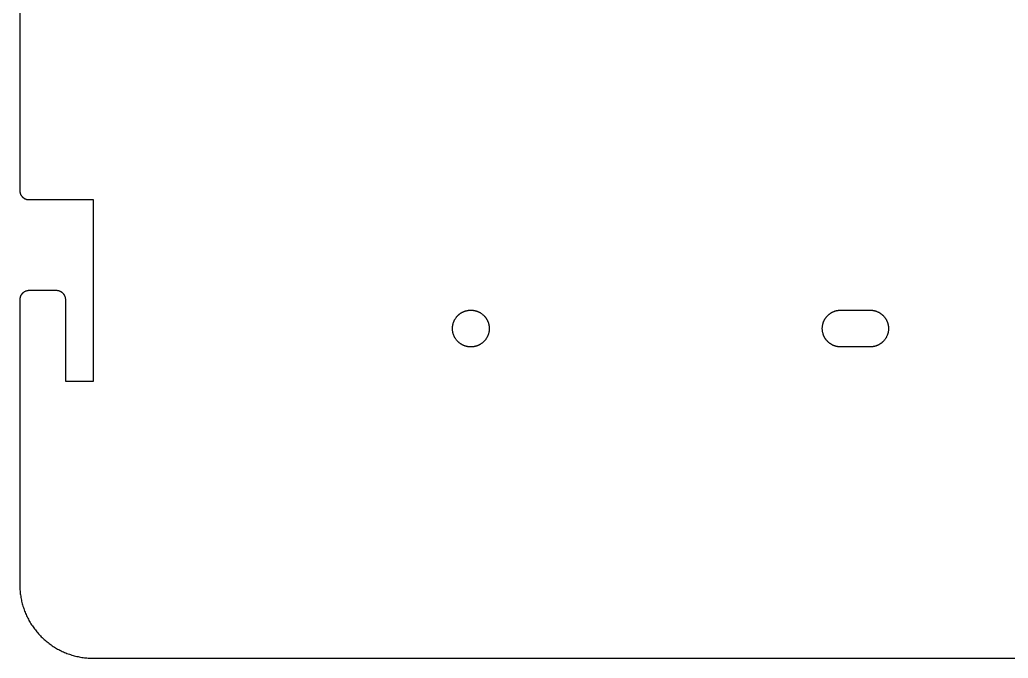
# Model space of a CAD drawing. Header units: metres. Extents: x 0 to 215, y 0 to 140.
# Drawn here: x 0 to 107.5, y 0 to 69.5 of the extents above; entities that cross this region are included whole.
import ezdxf

# ---------------------------------------------------------------- set-up
doc = ezdxf.new("R2010")
doc.units = ezdxf.units.M

msp = doc.modelspace()

# ---------------------------------------------------------------- linework, layer by layer
for p, q in [((0, 106.018), (0, 50.8828)), ((0, 50.8828), (0.000977, 50.8652)), ((0.000977, 50.8652), (0.000977, 50.8477)), ((0.000977, 50.8477), (0.001953, 50.8301)), ((0.001953, 50.8301), (0.003906, 50.8125)), ((0.003906, 50.8125), (0.005859, 50.7959)), ((0.005859, 50.7959), (0.009766, 50.7607)), ((0.009766, 50.7607), (0.012695, 50.7432)), ((0.012695, 50.7432), (0.015625, 50.7266)), ((0.015625, 50.7266), (0.018555, 50.709)), ((0.018555, 50.709), (0.021484, 50.6924)), ((0.021484, 50.6924), (0.025391, 50.6748)), ((0.025391, 50.6748), (0.029297, 50.6582)), ((0.029297, 50.6582), (0.03418, 50.6416)), ((0.03418, 50.6416), (0.039062, 50.624)), ((0.039062, 50.624), (0.048828, 50.5908)), ((0.048828, 50.5908), (0.060547, 50.5576)), ((0.060547, 50.5576), (0.066406, 50.542)), ((0.066406, 50.542), (0.073242, 50.5254)), ((0.073242, 50.5254), (0.079102, 50.5088)), ((0.079102, 50.5088), (0.086914, 50.4932)), ((0.086914, 50.4932), (0.09375, 50.4775)), ((0.09375, 50.4775), (0.125, 50.415)), ((0.125, 50.415), (0.133789, 50.4004)), ((0.133789, 50.4004), (0.142578, 50.3848)), ((0.142578, 50.3848), (0.152344, 50.3701)), ((0.152344, 50.3701), (0.161133, 50.3555)), ((0.161133, 50.3555), (0.180664, 50.3262)), ((0.180664, 50.3262), (0.191406, 50.3125)), ((0.191406, 50.3125), (0.201172, 50.2979)), ((0.201172, 50.2979), (0.222656, 50.2705)), ((0.222656, 50.2705), (0.234375, 50.2568)), ((0.234375, 50.2568), (0.245117, 50.2441)), ((0.245117, 50.2441), (0.256836, 50.2305)), ((0.256836, 50.2305), (0.280273, 50.2051)), ((0.280273, 50.2051), (0.292969, 50.1934)), ((0.292969, 50.1934), (0.305664, 50.1807)), ((0.305664, 50.1807), (0.34375, 50.1455)), ((0.34375, 50.1455), (0.357422, 50.1338)), ((0.357422, 50.1338), (0.412109, 50.0908)), ((0.412109, 50.0908), (0.426758, 50.0811)), ((0.426758, 50.0811), (0.44043, 50.0713)), ((0.44043, 50.0713), (0.469727, 50.0518)), ((0.469727, 50.0518), (0.485352, 50.043)), ((0.485352, 50.043), (0.5, 50.0342)), ((0.5, 50.0342), (0.515625, 50.0254)), ((0.515625, 50.0254), (0.530273, 50.0166)), ((0.530273, 50.0166), (0.561523, 50.001)), ((0.561523, 50.001), (0.577148, 49.9941)), ((0.577148, 49.9941), (0.59375, 49.9863)), ((0.59375, 49.9863), (0.625, 49.9727)), ((0.625, 49.9727), (0.641602, 49.9668)), ((0.641602, 49.9668), (0.658203, 49.96)), ((0.658203, 49.96), (0.674805, 49.9541)), ((0.674805, 49.9541), (0.691406, 49.9492)), ((0.691406, 49.9492), (0.708008, 49.9434)), ((0.708008, 49.9434), (0.741211, 49.9336)), ((0.741211, 49.9336), (0.757812, 49.9297)), ((0.757812, 49.9297), (0.775391, 49.9258)), ((0.775391, 49.9258), (0.791992, 49.9219)), ((0.791992, 49.9219), (0.80957, 49.918)), ((0.80957, 49.918), (0.826172, 49.915)), ((0.826172, 49.915), (0.84375, 49.9121)), ((0.84375, 49.9121), (0.860352, 49.9102)), ((0.860352, 49.9102), (0.87793, 49.9072)), ((0.87793, 49.9072), (0.913086, 49.9033)), ((0.913086, 49.9033), (0.930664, 49.9023)), ((0.930664, 49.9023), (0.947266, 49.9014)), ((0.947266, 49.9014), (0.964844, 49.9004)), ((0.964844, 49.9004), (8, 49.9004)), ((8, 49.9004), (8, 30.0996)), ((0.371094, 39.7773), (0.357422, 39.7656)), ((0.398438, 39.7988), (0.371094, 39.7773)), ((0.412109, 39.8086), (0.398438, 39.7988)), ((0.426758, 39.8193), (0.412109, 39.8086)), ((0.44043, 39.8291), (0.426758, 39.8193)), ((0.455078, 39.8389), (0.44043, 39.8291)), ((0.469727, 39.8477), (0.455078, 39.8389)), ((0.485352, 39.8574), (0.469727, 39.8477)), ((0.5, 39.8662), (0.485352, 39.8574)), ((0.515625, 39.875), (0.5, 39.8662)), ((0.530273, 39.8828), (0.515625, 39.875)), ((0.577148, 39.9062), (0.530273, 39.8828)), ((0.59375, 39.9131), (0.577148, 39.9062)), ((0.609375, 39.9209), (0.59375, 39.9131)), ((0.625, 39.9268), (0.609375, 39.9209)), ((0.641602, 39.9336), (0.625, 39.9268)), ((0.691406, 39.9512), (0.641602, 39.9336)), ((0.757812, 39.9707), (0.691406, 39.9512)), ((0.775391, 39.9746), (0.757812, 39.9707)), ((0.791992, 39.9785), (0.775391, 39.9746)), ((0.80957, 39.9814), (0.791992, 39.9785)), ((0.826172, 39.9844), (0.80957, 39.9814)), ((0.84375, 39.9873), (0.826172, 39.9844)), ((0.860352, 39.9902), (0.84375, 39.9873)), ((0.930664, 39.998), (0.860352, 39.9902)), ((0.947266, 39.999), (0.930664, 39.998)), ((0.964844, 39.999), (0.947266, 39.999)), ((0.982422, 40), (0.964844, 39.999)), ((4.01758, 40), (0.982422, 40)), ((4.03516, 39.999), (4.01758, 40)), ((4.05273, 39.999), (4.03516, 39.999)), ((4.06934, 39.998), (4.05273, 39.999)), ((4.13965, 39.9902), (4.06934, 39.998)), ((4.15625, 39.9873), (4.13965, 39.9902)), ((4.17383, 39.9844), (4.15625, 39.9873)), ((4.19043, 39.9814), (4.17383, 39.9844)), ((4.20801, 39.9785), (4.19043, 39.9814)), ((4.22461, 39.9746), (4.20801, 39.9785)), ((4.24219, 39.9707), (4.22461, 39.9746)), ((4.30859, 39.9512), (4.24219, 39.9707)), ((4.3584, 39.9336), (4.30859, 39.9512)), ((4.375, 39.9268), (4.3584, 39.9336)), ((4.39062, 39.9209), (4.375, 39.9268)), ((4.40625, 39.9131), (4.39062, 39.9209)), ((4.42285, 39.9062), (4.40625, 39.9131)), ((4.46973, 39.8828), (4.42285, 39.9062)), ((4.48438, 39.875), (4.46973, 39.8828)), ((4.5, 39.8662), (4.48438, 39.875)), ((4.51465, 39.8574), (4.5, 39.8662)), ((4.53027, 39.8477), (4.51465, 39.8574)), ((4.54492, 39.8389), (4.53027, 39.8477)), ((4.55957, 39.8291), (4.54492, 39.8389)), ((4.57324, 39.8193), (4.55957, 39.8291)), ((4.58789, 39.8086), (4.57324, 39.8193)), ((4.60156, 39.7988), (4.58789, 39.8086)), ((4.62891, 39.7773), (4.60156, 39.7988)), ((4.64258, 39.7656), (4.62891, 39.7773)), ((0.000977, 39.0352), (0, 39.0176)), ((0, 39.0176), (0, 8)), ((0.001953, 39.0693), (0.000977, 39.0527)), ((0.000977, 39.0527), (0.000977, 39.0352)), ((0.009766, 39.1396), (0.001953, 39.0693)), ((0.012695, 39.1562), (0.009766, 39.1396)), ((0.015625, 39.1738), (0.012695, 39.1562)), ((0.018555, 39.1904), (0.015625, 39.1738)), ((0.021484, 39.208), (0.018555, 39.1904)), ((0.025391, 39.2246), (0.021484, 39.208)), ((0.029297, 39.2422), (0.025391, 39.2246)), ((0.048828, 39.3086), (0.029297, 39.2422)), ((0.066406, 39.3584), (0.048828, 39.3086)), ((0.073242, 39.375), (0.066406, 39.3584)), ((0.079102, 39.3906), (0.073242, 39.375)), ((0.086914, 39.4062), (0.079102, 39.3906)), ((0.09375, 39.4229), (0.086914, 39.4062)), ((0.117188, 39.4697), (0.09375, 39.4229)), ((0.125, 39.4844), (0.117188, 39.4697)), ((0.133789, 39.5), (0.125, 39.4844)), ((0.142578, 39.5146), (0.133789, 39.5)), ((0.152344, 39.5303), (0.142578, 39.5146)), ((0.161133, 39.5449), (0.152344, 39.5303)), ((0.170898, 39.5596), (0.161133, 39.5449)), ((0.180664, 39.5732), (0.170898, 39.5596)), ((0.191406, 39.5879), (0.180664, 39.5732)), ((0.201172, 39.6016), (0.191406, 39.5879)), ((0.222656, 39.6289), (0.201172, 39.6016)), ((0.234375, 39.6426), (0.222656, 39.6289)), ((0.245117, 39.6562), (0.234375, 39.6426)), ((0.280273, 39.6943), (0.245117, 39.6562)), ((0.305664, 39.7197), (0.280273, 39.6943)), ((0.34375, 39.7549), (0.305664, 39.7197)), ((0.357422, 39.7656), (0.34375, 39.7549)), ((4.65625, 39.7549), (4.64258, 39.7656)), ((4.69434, 39.7197), (4.65625, 39.7549)), ((4.71973, 39.6943), (4.69434, 39.7197)), ((4.75488, 39.6562), (4.71973, 39.6943)), ((4.76562, 39.6426), (4.75488, 39.6562)), ((4.77734, 39.6289), (4.76562, 39.6426)), ((4.79883, 39.6016), (4.77734, 39.6289)), ((4.80859, 39.5879), (4.79883, 39.6016)), ((4.81934, 39.5732), (4.80859, 39.5879)), ((4.8291, 39.5596), (4.81934, 39.5732)), ((4.83887, 39.5449), (4.8291, 39.5596)), ((4.84766, 39.5303), (4.83887, 39.5449)), ((4.85742, 39.5146), (4.84766, 39.5303)), ((4.86621, 39.5), (4.85742, 39.5146)), ((4.875, 39.4844), (4.86621, 39.5)), ((4.88281, 39.4697), (4.875, 39.4844)), ((4.90625, 39.4229), (4.88281, 39.4697)), ((4.91309, 39.4062), (4.90625, 39.4229)), ((4.9209, 39.3906), (4.91309, 39.4062)), ((4.92676, 39.375), (4.9209, 39.3906)), ((4.93359, 39.3584), (4.92676, 39.375)), ((4.95117, 39.3086), (4.93359, 39.3584)), ((4.9707, 39.2422), (4.95117, 39.3086)), ((4.97461, 39.2246), (4.9707, 39.2422)), ((4.97852, 39.208), (4.97461, 39.2246)), ((4.98145, 39.1904), (4.97852, 39.208)), ((4.98438, 39.1738), (4.98145, 39.1904)), ((4.9873, 39.1562), (4.98438, 39.1738)), ((4.99023, 39.1396), (4.9873, 39.1562)), ((4.99805, 39.0693), (4.99023, 39.1396)), ((4.99902, 39.0527), (4.99805, 39.0693)), ((4.99902, 39.0352), (4.99902, 39.0527)), ((5, 39.0176), (4.99902, 39.0352)), ((5, 30.0996), (5, 39.0176)), ((48.0586, 37.6074), (48.1191, 37.6406)), ((48.1191, 37.6406), (48.1504, 37.6572)), ((48.1504, 37.6572), (48.1816, 37.6729)), ((48.1816, 37.6729), (48.2129, 37.6875)), ((48.2129, 37.6875), (48.2451, 37.7021)), ((48.2451, 37.7021), (48.3096, 37.7295)), ((48.3096, 37.7295), (48.3418, 37.7422)), ((48.3418, 37.7422), (48.374, 37.7539)), ((48.374, 37.7539), (48.4404, 37.7773)), ((48.4404, 37.7773), (48.4736, 37.7871)), ((48.4736, 37.7871), (48.5068, 37.7979)), ((48.5068, 37.7979), (48.541, 37.8066)), ((48.541, 37.8066), (48.5742, 37.8154)), ((48.5742, 37.8154), (48.6426, 37.8311)), ((48.6426, 37.8311), (48.7109, 37.8447)), ((48.7109, 37.8447), (48.7451, 37.8506)), ((48.7451, 37.8506), (48.7803, 37.8555)), ((48.7803, 37.8555), (48.8145, 37.8604)), ((48.8145, 37.8604), (48.8496, 37.8643)), ((48.8496, 37.8643), (48.8838, 37.8672)), ((48.8838, 37.8672), (48.9189, 37.8701)), ((48.9189, 37.8701), (48.9541, 37.8721)), ((48.9541, 37.8721), (48.9883, 37.874)), ((48.9883, 37.874), (49.0234, 37.875)), ((49.0234, 37.875), (49.0938, 37.875)), ((49.0938, 37.875), (49.1279, 37.874)), ((49.1279, 37.874), (49.1982, 37.8701)), ((49.1982, 37.8701), (49.2324, 37.8672)), ((49.2324, 37.8672), (49.2676, 37.8643)), ((49.2676, 37.8643), (49.3018, 37.8604)), ((49.3018, 37.8604), (49.3369, 37.8555)), ((49.3369, 37.8555), (49.3711, 37.8506)), ((49.3711, 37.8506), (49.4053, 37.8447)), ((49.4053, 37.8447), (49.4404, 37.8379)), ((49.4404, 37.8379), (49.4746, 37.8311)), ((49.4746, 37.8311), (49.5088, 37.8232)), ((49.5088, 37.8232), (49.542, 37.8154)), ((49.542, 37.8154), (49.5762, 37.8066)), ((49.5762, 37.8066), (49.6094, 37.7979)), ((49.6094, 37.7979), (49.6436, 37.7871)), ((49.6436, 37.7871), (49.6768, 37.7773)), ((49.6768, 37.7773), (49.71, 37.7656)), ((49.71, 37.7656), (49.7422, 37.7539)), ((49.7422, 37.7539), (49.7754, 37.7422)), ((49.7754, 37.7422), (49.8076, 37.7295)), ((49.8076, 37.7295), (49.8721, 37.7021)), ((49.8721, 37.7021), (49.9033, 37.6875)), ((49.9033, 37.6875), (49.9355, 37.6729)), ((49.9355, 37.6729), (49.9668, 37.6572)), ((49.9668, 37.6572), (49.9971, 37.6406)), ((49.9971, 37.6406), (50.0283, 37.624)), ((88.3086, 37.624), (88.3398, 37.6406)), ((88.3398, 37.6406), (88.3701, 37.6572)), ((88.3701, 37.6572), (88.4014, 37.6729)), ((88.4014, 37.6729), (88.4336, 37.6875)), ((88.4336, 37.6875), (88.4648, 37.7021)), ((88.4648, 37.7021), (88.5293, 37.7295)), ((88.5293, 37.7295), (88.5615, 37.7422)), ((88.5615, 37.7422), (88.5947, 37.7539)), ((88.5947, 37.7539), (88.627, 37.7656)), ((88.627, 37.7656), (88.6602, 37.7773)), ((88.6602, 37.7773), (88.6934, 37.7871)), ((88.6934, 37.7871), (88.7275, 37.7979)), ((88.7275, 37.7979), (88.7607, 37.8066)), ((88.7607, 37.8066), (88.7949, 37.8154)), ((88.7949, 37.8154), (88.8281, 37.8232)), ((88.8281, 37.8232), (88.8623, 37.8311)), ((88.8623, 37.8311), (88.9307, 37.8447)), ((88.9307, 37.8447), (88.9658, 37.8506)), ((88.9658, 37.8506), (89, 37.8555)), ((89, 37.8555), (89.0352, 37.8604)), ((89.0352, 37.8604), (89.0693, 37.8643)), ((89.0693, 37.8643), (89.1045, 37.8672)), ((89.1045, 37.8672), (89.1387, 37.8701)), ((89.1387, 37.8701), (89.209, 37.874)), ((89.209, 37.874), (89.2432, 37.875)), ((89.2432, 37.875), (92.5137, 37.875)), ((92.5137, 37.875), (92.5479, 37.874)), ((92.5479, 37.874), (92.6182, 37.8701)), ((92.6182, 37.8701), (92.6523, 37.8672)), ((92.6523, 37.8672), (92.6875, 37.8643)), ((92.6875, 37.8643), (92.7227, 37.8604)), ((92.7227, 37.8604), (92.791, 37.8506)), ((92.791, 37.8506), (92.8262, 37.8447)), ((92.8262, 37.8447), (92.8945, 37.8311)), ((92.8945, 37.8311), (92.9287, 37.8232)), ((92.9287, 37.8232), (92.9619, 37.8154)), ((92.9619, 37.8154), (92.9961, 37.8066)), ((92.9961, 37.8066), (93.0293, 37.7979)), ((93.0293, 37.7979), (93.0635, 37.7871)), ((93.0635, 37.7871), (93.0967, 37.7773)), ((93.0967, 37.7773), (93.1299, 37.7656)), ((93.1299, 37.7656), (93.1621, 37.7539)), ((93.1621, 37.7539), (93.1953, 37.7422)), ((93.1953, 37.7422), (93.2275, 37.7295)), ((93.2275, 37.7295), (93.292, 37.7021)), ((93.292, 37.7021), (93.3232, 37.6875)), ((93.3232, 37.6875), (93.3555, 37.6729)), ((93.3555, 37.6729), (93.3867, 37.6572)), ((93.3867, 37.6572), (93.417, 37.6406)), ((93.417, 37.6406), (93.4482, 37.624)), ((47.167, 36.5264), (47.1787, 36.5586)), ((47.1787, 36.5586), (47.1914, 36.5918)), ((47.1914, 36.5918), (47.2041, 36.624)), ((47.2041, 36.624), (47.2314, 36.6885)), ((47.2314, 36.6885), (47.2461, 36.7207)), ((47.2461, 36.7207), (47.2607, 36.752)), ((47.2607, 36.752), (47.2764, 36.7832)), ((47.2764, 36.7832), (47.293, 36.8135)), ((47.293, 36.8135), (47.3096, 36.8447)), ((47.3096, 36.8447), (47.3262, 36.875)), ((47.3262, 36.875), (47.3438, 36.9053)), ((47.3438, 36.9053), (47.3809, 36.9639)), ((47.3809, 36.9639), (47.4199, 37.0225)), ((47.4199, 37.0225), (47.4609, 37.0791)), ((47.4609, 37.0791), (47.5039, 37.1338)), ((47.5039, 37.1338), (47.5264, 37.1602)), ((47.5264, 37.1602), (47.5488, 37.1875)), ((47.5488, 37.1875), (47.5723, 37.2129)), ((47.5723, 37.2129), (47.5957, 37.2393)), ((47.5957, 37.2393), (47.6201, 37.2646)), ((47.6201, 37.2646), (47.6689, 37.3135)), ((47.6689, 37.3135), (47.6943, 37.3379)), ((47.6943, 37.3379), (47.7197, 37.3613)), ((47.7197, 37.3613), (47.7461, 37.3848)), ((47.7461, 37.3848), (47.7725, 37.4072)), ((47.7725, 37.4072), (47.7998, 37.4297)), ((47.7998, 37.4297), (47.8545, 37.4727)), ((47.8545, 37.4727), (47.9111, 37.5137)), ((47.9111, 37.5137), (47.9404, 37.5332)), ((47.9404, 37.5332), (47.9688, 37.5527)), ((47.9688, 37.5527), (47.999, 37.5713)), ((47.999, 37.5713), (48.0283, 37.5889)), ((48.0283, 37.5889), (48.0586, 37.6074)), ((50.0283, 37.624), (50.0586, 37.6074)), ((50.0586, 37.6074), (50.0889, 37.5889)), ((50.0889, 37.5889), (50.1182, 37.5713)), ((50.1182, 37.5713), (50.1475, 37.5527)), ((50.1475, 37.5527), (50.2061, 37.5137)), ((50.2061, 37.5137), (50.2344, 37.4932)), ((50.2344, 37.4932), (50.2617, 37.4727)), ((50.2617, 37.4727), (50.29, 37.4512)), ((50.29, 37.4512), (50.3174, 37.4297)), ((50.3174, 37.4297), (50.3701, 37.3848)), ((50.3701, 37.3848), (50.4229, 37.3379)), ((50.4229, 37.3379), (50.4482, 37.3135)), ((50.4482, 37.3135), (50.4971, 37.2646)), ((50.4971, 37.2646), (50.5215, 37.2393)), ((50.5215, 37.2393), (50.5449, 37.2129)), ((50.5449, 37.2129), (50.5674, 37.1875)), ((50.5674, 37.1875), (50.5908, 37.1602)), ((50.5908, 37.1602), (50.6123, 37.1338)), ((50.6123, 37.1338), (50.6348, 37.1064)), ((50.6348, 37.1064), (50.6553, 37.0791)), ((50.6553, 37.0791), (50.6768, 37.0508)), ((50.6768, 37.0508), (50.6963, 37.0225)), ((50.6963, 37.0225), (50.7168, 36.9932)), ((50.7168, 36.9932), (50.7354, 36.9639)), ((50.7354, 36.9639), (50.7549, 36.9346)), ((50.7549, 36.9346), (50.7725, 36.9053)), ((50.7725, 36.9053), (50.8076, 36.8447)), ((50.8076, 36.8447), (50.8242, 36.8135)), ((50.8242, 36.8135), (50.8408, 36.7832)), ((50.8408, 36.7832), (50.8564, 36.752)), ((50.8564, 36.752), (50.8711, 36.7207)), ((50.8711, 36.7207), (50.8857, 36.6885)), ((50.8857, 36.6885), (50.9131, 36.624)), ((50.9131, 36.624), (50.9258, 36.5918)), ((50.9258, 36.5918), (50.9375, 36.5586)), ((50.9375, 36.5586), (50.9492, 36.5264)), ((87.3877, 36.5264), (87.3994, 36.5586)), ((87.3994, 36.5586), (87.4111, 36.5918)), ((87.4111, 36.5918), (87.4238, 36.624)), ((87.4238, 36.624), (87.4512, 36.6885)), ((87.4512, 36.6885), (87.4658, 36.7207)), ((87.4658, 36.7207), (87.4805, 36.752)), ((87.4805, 36.752), (87.4961, 36.7832)), ((87.4961, 36.7832), (87.5127, 36.8135)), ((87.5127, 36.8135), (87.5293, 36.8447)), ((87.5293, 36.8447), (87.5645, 36.9053)), ((87.5645, 36.9053), (87.582, 36.9346)), ((87.582, 36.9346), (87.6016, 36.9639)), ((87.6016, 36.9639), (87.6201, 36.9932)), ((87.6201, 36.9932), (87.6396, 37.0225)), ((87.6396, 37.0225), (87.6602, 37.0508)), ((87.6602, 37.0508), (87.6816, 37.0791)), ((87.6816, 37.0791), (87.7021, 37.1064)), ((87.7021, 37.1064), (87.7246, 37.1338)), ((87.7246, 37.1338), (87.7461, 37.1602)), ((87.7461, 37.1602), (87.7686, 37.1875)), ((87.7686, 37.1875), (87.792, 37.2129)), ((87.792, 37.2129), (87.8154, 37.2393)), ((87.8154, 37.2393), (87.8398, 37.2646)), ((87.8398, 37.2646), (87.8887, 37.3135)), ((87.8887, 37.3135), (87.9141, 37.3379)), ((87.9141, 37.3379), (87.9668, 37.3848)), ((87.9668, 37.3848), (88.0195, 37.4297)), ((88.0195, 37.4297), (88.0469, 37.4512)), ((88.0469, 37.4512), (88.0752, 37.4727)), ((88.0752, 37.4727), (88.1025, 37.4932)), ((88.1025, 37.4932), (88.1309, 37.5137)), ((88.1309, 37.5137), (88.1895, 37.5527)), ((88.1895, 37.5527), (88.2188, 37.5713)), ((88.2188, 37.5713), (88.248, 37.5889)), ((88.248, 37.5889), (88.2783, 37.6074)), ((88.2783, 37.6074), (88.3086, 37.624)), ((93.4482, 37.624), (93.4785, 37.6074)), ((93.4785, 37.6074), (93.5088, 37.5889)), ((93.5088, 37.5889), (93.5381, 37.5713)), ((93.5381, 37.5713), (93.5674, 37.5527)), ((93.5674, 37.5527), (93.626, 37.5137)), ((93.626, 37.5137), (93.6543, 37.4932)), ((93.6543, 37.4932), (93.6816, 37.4727)), ((93.6816, 37.4727), (93.71, 37.4512)), ((93.71, 37.4512), (93.7373, 37.4297)), ((93.7373, 37.4297), (93.7637, 37.4072)), ((93.7637, 37.4072), (93.791, 37.3848)), ((93.791, 37.3848), (93.8164, 37.3613)), ((93.8164, 37.3613), (93.8428, 37.3379)), ((93.8428, 37.3379), (93.8682, 37.3135)), ((93.8682, 37.3135), (93.917, 37.2646)), ((93.917, 37.2646), (93.9414, 37.2393)), ((93.9414, 37.2393), (93.9648, 37.2129)), ((93.9648, 37.2129), (93.9883, 37.1875)), ((93.9883, 37.1875), (94.0107, 37.1602)), ((94.0107, 37.1602), (94.0332, 37.1338)), ((94.0332, 37.1338), (94.0762, 37.0791)), ((94.0762, 37.0791), (94.1172, 37.0225)), ((94.1172, 37.0225), (94.1562, 36.9639)), ((94.1562, 36.9639), (94.1748, 36.9346)), ((94.1748, 36.9346), (94.1924, 36.9053)), ((94.1924, 36.9053), (94.2109, 36.875)), ((94.2109, 36.875), (94.2275, 36.8447)), ((94.2275, 36.8447), (94.2441, 36.8135)), ((94.2441, 36.8135), (94.2607, 36.7832)), ((94.2607, 36.7832), (94.2764, 36.752)), ((94.2764, 36.752), (94.291, 36.7207)), ((94.291, 36.7207), (94.3057, 36.6885)), ((94.3057, 36.6885), (94.333, 36.624)), ((94.333, 36.624), (94.3457, 36.5918)), ((94.3457, 36.5918), (94.3574, 36.5586)), ((94.3574, 36.5586), (94.3691, 36.5264)), ((47.0586, 35.9102), (47.0596, 35.9443)), ((47.0586, 35.8398), (47.0586, 35.9102)), ((47.0596, 35.8057), (47.0586, 35.8398)), ((47.0596, 35.9443), (47.0635, 36.0146)), ((47.0635, 35.7354), (47.0596, 35.8057)), ((47.0635, 36.0146), (47.0664, 36.0488)), ((47.0664, 35.7002), (47.0635, 35.7354)), ((47.0664, 36.0488), (47.0693, 36.084)), ((47.0693, 35.666), (47.0664, 35.7002)), ((47.0693, 36.084), (47.0732, 36.1191)), ((47.0732, 35.6309), (47.0693, 35.666)), ((47.0732, 36.1191), (47.083, 36.1875)), ((47.083, 35.5625), (47.0732, 35.6309)), ((47.083, 36.1875), (47.0889, 36.2227)), ((47.0889, 35.5273), (47.083, 35.5625)), ((47.0889, 36.2227), (47.0947, 36.2568)), ((47.0947, 35.4932), (47.0889, 35.5273)), ((47.0947, 36.2568), (47.1025, 36.291)), ((47.1025, 35.459), (47.0947, 35.4932)), ((47.1025, 36.291), (47.1094, 36.3252)), ((47.1094, 36.3252), (47.1182, 36.3584)), ((47.1182, 36.3584), (47.127, 36.3926)), ((47.127, 36.3926), (47.1357, 36.4258)), ((47.1357, 36.4258), (47.1455, 36.46)), ((47.1455, 36.46), (47.167, 36.5264)), ((50.9492, 36.5264), (50.9609, 36.4932)), ((50.9609, 36.4932), (50.9707, 36.46)), ((50.9707, 36.46), (50.9814, 36.4258)), ((50.9814, 36.4258), (50.9902, 36.3926)), ((50.9902, 36.3926), (50.999, 36.3584)), ((50.999, 36.3584), (51.0068, 36.3252)), ((51.0068, 36.3252), (51.0146, 36.291)), ((51.0146, 36.291), (51.0283, 36.2227)), ((51.0283, 35.5273), (51.0146, 35.459)), ((51.0283, 36.2227), (51.0342, 36.1875)), ((51.0342, 35.5625), (51.0283, 35.5273)), ((51.0342, 36.1875), (51.0439, 36.1191)), ((51.0439, 35.6309), (51.0342, 35.5625)), ((51.0439, 36.1191), (51.0479, 36.084)), ((51.0479, 35.666), (51.0439, 35.6309)), ((51.0479, 36.084), (51.0508, 36.0488)), ((51.0508, 35.7002), (51.0479, 35.666)), ((51.0508, 36.0488), (51.0537, 36.0146)), ((51.0537, 35.7354), (51.0508, 35.7002)), ((51.0537, 36.0146), (51.0576, 35.9443)), ((51.0576, 35.8057), (51.0537, 35.7354)), ((51.0576, 35.9443), (51.0586, 35.9102)), ((51.0586, 35.8398), (51.0576, 35.8057)), ((51.0586, 35.9102), (51.0586, 35.8398)), ((87.2783, 35.9102), (87.2793, 35.9443)), ((87.2783, 35.8398), (87.2783, 35.9102)), ((87.2793, 35.8057), (87.2783, 35.8398)), ((87.2793, 35.9443), (87.2832, 36.0146)), ((87.2832, 35.7354), (87.2793, 35.8057)), ((87.2832, 36.0146), (87.2861, 36.0488)), ((87.2861, 35.7002), (87.2832, 35.7354)), ((87.2861, 36.0488), (87.2891, 36.084)), ((87.2891, 35.666), (87.2861, 35.7002)), ((87.2891, 36.084), (87.293, 36.1191)), ((87.293, 35.6309), (87.2891, 35.666)), ((87.293, 36.1191), (87.3027, 36.1875)), ((87.3027, 35.5625), (87.293, 35.6309)), ((87.3027, 36.1875), (87.3086, 36.2227)), ((87.3086, 35.5273), (87.3027, 35.5625)), ((87.3086, 36.2227), (87.3223, 36.291)), ((87.3223, 35.459), (87.3086, 35.5273)), ((87.3223, 36.291), (87.3301, 36.3252)), ((87.3301, 36.3252), (87.3379, 36.3584)), ((87.3379, 36.3584), (87.3467, 36.3926)), ((87.3467, 36.3926), (87.3555, 36.4258)), ((87.3555, 36.4258), (87.3662, 36.46)), ((87.3662, 36.46), (87.376, 36.4932)), ((87.376, 36.4932), (87.3877, 36.5264)), ((94.3691, 36.5264), (94.3809, 36.4932)), ((94.3809, 36.4932), (94.3906, 36.46)), ((94.3906, 36.46), (94.4014, 36.4258)), ((94.4014, 36.4258), (94.4102, 36.3926)), ((94.4102, 36.3926), (94.4189, 36.3584)), ((94.4189, 36.3584), (94.4268, 36.3252)), ((94.4268, 36.3252), (94.4346, 36.291)), ((94.4346, 36.291), (94.4482, 36.2227)), ((94.4482, 35.5273), (94.4346, 35.459)), ((94.4482, 36.2227), (94.4541, 36.1875)), ((94.4541, 35.5625), (94.4482, 35.5273)), ((94.4541, 36.1875), (94.4639, 36.1191)), ((94.4639, 35.6309), (94.4541, 35.5625)), ((94.4639, 36.1191), (94.4678, 36.084)), ((94.4678, 35.666), (94.4639, 35.6309)), ((94.4678, 36.084), (94.4707, 36.0488)), ((94.4707, 35.7002), (94.4678, 35.666)), ((94.4707, 36.0488), (94.4736, 36.0146)), ((94.4736, 35.7354), (94.4707, 35.7002)), ((94.4736, 36.0146), (94.4775, 35.9443)), ((94.4775, 35.8057), (94.4736, 35.7354)), ((94.4775, 35.9443), (94.4785, 35.9102)), ((94.4785, 35.8398), (94.4775, 35.8057)), ((94.4785, 35.9102), (94.4785, 35.8398)), ((47.1094, 35.4248), (47.1025, 35.459)), ((47.1182, 35.3916), (47.1094, 35.4248)), ((47.1357, 35.3232), (47.1182, 35.3916)), ((47.1455, 35.29), (47.1357, 35.3232)), ((47.167, 35.2236), (47.1455, 35.29)), ((47.1787, 35.1914), (47.167, 35.2236)), ((47.1914, 35.1582), (47.1787, 35.1914)), ((47.2041, 35.126), (47.1914, 35.1582)), ((47.2314, 35.0615), (47.2041, 35.126)), ((47.2461, 35.0293), (47.2314, 35.0615)), ((47.2607, 34.998), (47.2461, 35.0293)), ((47.2764, 34.9668), (47.2607, 34.998)), ((47.293, 34.9365), (47.2764, 34.9668)), ((47.3096, 34.9053), (47.293, 34.9365)), ((47.3262, 34.875), (47.3096, 34.9053)), ((47.3438, 34.8447), (47.3262, 34.875)), ((47.3809, 34.7861), (47.3438, 34.8447)), ((47.4199, 34.7275), (47.3809, 34.7861)), ((47.4609, 34.6709), (47.4199, 34.7275)), ((47.5039, 34.6162), (47.4609, 34.6709)), ((47.5264, 34.5898), (47.5039, 34.6162)), ((47.5488, 34.5625), (47.5264, 34.5898)), ((47.5723, 34.5371), (47.5488, 34.5625)), ((47.5957, 34.5107), (47.5723, 34.5371)), ((47.6201, 34.4854), (47.5957, 34.5107)), ((47.6689, 34.4365), (47.6201, 34.4854)), ((47.6943, 34.4121), (47.6689, 34.4365)), ((47.7197, 34.3887), (47.6943, 34.4121)), ((50.4229, 34.4121), (50.3701, 34.3652)), ((50.4482, 34.4365), (50.4229, 34.4121)), ((50.4971, 34.4854), (50.4482, 34.4365)), ((50.5215, 34.5107), (50.4971, 34.4854)), ((50.5449, 34.5371), (50.5215, 34.5107)), ((50.5674, 34.5625), (50.5449, 34.5371)), ((50.5908, 34.5898), (50.5674, 34.5625)), ((50.6123, 34.6162), (50.5908, 34.5898)), ((50.6348, 34.6436), (50.6123, 34.6162)), ((50.6553, 34.6709), (50.6348, 34.6436)), ((50.6768, 34.6992), (50.6553, 34.6709)), ((50.6963, 34.7275), (50.6768, 34.6992)), ((50.7168, 34.7568), (50.6963, 34.7275)), ((50.7354, 34.7861), (50.7168, 34.7568)), ((50.7549, 34.8154), (50.7354, 34.7861)), ((50.7725, 34.8447), (50.7549, 34.8154)), ((50.8076, 34.9053), (50.7725, 34.8447)), ((50.8242, 34.9365), (50.8076, 34.9053)), ((50.8408, 34.9668), (50.8242, 34.9365)), ((50.8564, 34.998), (50.8408, 34.9668)), ((50.8711, 35.0293), (50.8564, 34.998)), ((50.8857, 35.0615), (50.8711, 35.0293)), ((50.9131, 35.126), (50.8857, 35.0615)), ((50.9258, 35.1582), (50.9131, 35.126)), ((50.9375, 35.1914), (50.9258, 35.1582)), ((50.9492, 35.2236), (50.9375, 35.1914)), ((50.9609, 35.2568), (50.9492, 35.2236)), ((50.9707, 35.29), (50.9609, 35.2568)), ((50.9814, 35.3232), (50.9707, 35.29)), ((50.999, 35.3916), (50.9814, 35.3232)), ((51.0068, 35.4248), (50.999, 35.3916)), ((51.0146, 35.459), (51.0068, 35.4248)), ((87.3301, 35.4248), (87.3223, 35.459)), ((87.3379, 35.3916), (87.3301, 35.4248)), ((87.3555, 35.3232), (87.3379, 35.3916)), ((87.3662, 35.29), (87.3555, 35.3232)), ((87.376, 35.2568), (87.3662, 35.29)), ((87.3877, 35.2236), (87.376, 35.2568)), ((87.3994, 35.1914), (87.3877, 35.2236)), ((87.4111, 35.1582), (87.3994, 35.1914)), ((87.4238, 35.126), (87.4111, 35.1582)), ((87.4512, 35.0615), (87.4238, 35.126)), ((87.4658, 35.0293), (87.4512, 35.0615)), ((87.4805, 34.998), (87.4658, 35.0293)), ((87.4961, 34.9668), (87.4805, 34.998)), ((87.5127, 34.9365), (87.4961, 34.9668)), ((87.5293, 34.9053), (87.5127, 34.9365)), ((87.5645, 34.8447), (87.5293, 34.9053)), ((87.582, 34.8154), (87.5645, 34.8447)), ((87.6016, 34.7861), (87.582, 34.8154)), ((87.6201, 34.7568), (87.6016, 34.7861)), ((87.6396, 34.7275), (87.6201, 34.7568)), ((87.6602, 34.6992), (87.6396, 34.7275)), ((87.6816, 34.6709), (87.6602, 34.6992)), ((87.7021, 34.6436), (87.6816, 34.6709)), ((87.7246, 34.6162), (87.7021, 34.6436)), ((87.7461, 34.5898), (87.7246, 34.6162)), ((87.7686, 34.5625), (87.7461, 34.5898)), ((87.792, 34.5371), (87.7686, 34.5625)), ((87.8154, 34.5107), (87.792, 34.5371)), ((87.8398, 34.4854), (87.8154, 34.5107)), ((87.8887, 34.4365), (87.8398, 34.4854)), ((87.9141, 34.4121), (87.8887, 34.4365)), ((87.9668, 34.3652), (87.9141, 34.4121)), ((93.8428, 34.4121), (93.8164, 34.3887)), ((93.8682, 34.4365), (93.8428, 34.4121)), ((93.917, 34.4854), (93.8682, 34.4365)), ((93.9414, 34.5107), (93.917, 34.4854)), ((93.9648, 34.5371), (93.9414, 34.5107)), ((93.9883, 34.5625), (93.9648, 34.5371)), ((94.0107, 34.5898), (93.9883, 34.5625)), ((94.0332, 34.6162), (94.0107, 34.5898)), ((94.0762, 34.6709), (94.0332, 34.6162)), ((94.1172, 34.7275), (94.0762, 34.6709)), ((94.1562, 34.7861), (94.1172, 34.7275)), ((94.1748, 34.8154), (94.1562, 34.7861)), ((94.1924, 34.8447), (94.1748, 34.8154)), ((94.2109, 34.875), (94.1924, 34.8447)), ((94.2275, 34.9053), (94.2109, 34.875)), ((94.2441, 34.9365), (94.2275, 34.9053)), ((94.2607, 34.9668), (94.2441, 34.9365)), ((94.2764, 34.998), (94.2607, 34.9668)), ((94.291, 35.0293), (94.2764, 34.998)), ((94.3057, 35.0615), (94.291, 35.0293)), ((94.333, 35.126), (94.3057, 35.0615)), ((94.3457, 35.1582), (94.333, 35.126)), ((94.3574, 35.1914), (94.3457, 35.1582)), ((94.3691, 35.2236), (94.3574, 35.1914)), ((94.3809, 35.2568), (94.3691, 35.2236)), ((94.3906, 35.29), (94.3809, 35.2568)), ((94.4014, 35.3232), (94.3906, 35.29)), ((94.4189, 35.3916), (94.4014, 35.3232)), ((94.4268, 35.4248), (94.4189, 35.3916)), ((94.4346, 35.459), (94.4268, 35.4248)), ((47.7461, 34.3652), (47.7197, 34.3887)), ((47.7725, 34.3428), (47.7461, 34.3652)), ((47.7998, 34.3203), (47.7725, 34.3428)), ((47.8545, 34.2773), (47.7998, 34.3203)), ((47.9111, 34.2363), (47.8545, 34.2773)), ((47.9404, 34.2168), (47.9111, 34.2363)), ((47.9688, 34.1973), (47.9404, 34.2168)), ((47.999, 34.1787), (47.9688, 34.1973)), ((48.0283, 34.1611), (47.999, 34.1787)), ((48.0586, 34.1426), (48.0283, 34.1611)), ((48.1191, 34.1094), (48.0586, 34.1426)), ((48.1504, 34.0928), (48.1191, 34.1094)), ((48.1816, 34.0771), (48.1504, 34.0928)), ((48.2129, 34.0625), (48.1816, 34.0771)), ((48.2451, 34.0479), (48.2129, 34.0625)), ((48.3096, 34.0205), (48.2451, 34.0479)), ((48.374, 33.9951), (48.3096, 34.0205)), ((48.4072, 33.9844), (48.374, 33.9951)), ((48.4404, 33.9727), (48.4072, 33.9844)), ((48.4736, 33.9619), (48.4404, 33.9727)), ((48.5068, 33.9521), (48.4736, 33.9619)), ((48.541, 33.9434), (48.5068, 33.9521)), ((48.5742, 33.9346), (48.541, 33.9434)), ((48.6084, 33.9258), (48.5742, 33.9346)), ((48.7109, 33.9053), (48.6084, 33.9258)), ((48.7451, 33.8994), (48.7109, 33.9053)), ((48.7803, 33.8945), (48.7451, 33.8994)), ((48.8145, 33.8896), (48.7803, 33.8945)), ((48.8496, 33.8857), (48.8145, 33.8896)), ((48.8838, 33.8828), (48.8496, 33.8857)), ((48.9189, 33.8799), (48.8838, 33.8828)), ((48.9541, 33.8779), (48.9189, 33.8799)), ((48.9883, 33.876), (48.9541, 33.8779)), ((49.0234, 33.875), (48.9883, 33.876)), ((49.0938, 33.875), (49.0234, 33.875)), ((49.1279, 33.876), (49.0938, 33.875)), ((49.1982, 33.8799), (49.1279, 33.876)), ((49.2324, 33.8828), (49.1982, 33.8799)), ((49.2676, 33.8857), (49.2324, 33.8828)), ((49.3018, 33.8896), (49.2676, 33.8857)), ((49.3369, 33.8945), (49.3018, 33.8896)), ((49.3711, 33.8994), (49.3369, 33.8945)), ((49.4053, 33.9053), (49.3711, 33.8994)), ((49.4404, 33.9121), (49.4053, 33.9053)), ((49.5088, 33.9258), (49.4404, 33.9121)), ((49.542, 33.9346), (49.5088, 33.9258)), ((49.5762, 33.9434), (49.542, 33.9346)), ((49.6094, 33.9521), (49.5762, 33.9434)), ((49.6436, 33.9619), (49.6094, 33.9521)), ((49.6768, 33.9727), (49.6436, 33.9619)), ((49.71, 33.9844), (49.6768, 33.9727)), ((49.7422, 33.9951), (49.71, 33.9844)), ((49.7754, 34.0078), (49.7422, 33.9951)), ((49.8076, 34.0205), (49.7754, 34.0078)), ((49.8721, 34.0479), (49.8076, 34.0205)), ((49.9033, 34.0625), (49.8721, 34.0479)), ((49.9355, 34.0771), (49.9033, 34.0625)), ((49.9668, 34.0928), (49.9355, 34.0771)), ((49.9971, 34.1094), (49.9668, 34.0928)), ((50.0283, 34.126), (49.9971, 34.1094)), ((50.0586, 34.1426), (50.0283, 34.126)), ((50.0889, 34.1611), (50.0586, 34.1426)), ((50.1182, 34.1787), (50.0889, 34.1611)), ((50.1475, 34.1973), (50.1182, 34.1787)), ((50.2061, 34.2363), (50.1475, 34.1973)), ((50.2344, 34.2568), (50.2061, 34.2363)), ((50.2617, 34.2773), (50.2344, 34.2568)), ((50.29, 34.2988), (50.2617, 34.2773)), ((50.3174, 34.3203), (50.29, 34.2988)), ((50.3701, 34.3652), (50.3174, 34.3203)), ((88.0195, 34.3203), (87.9668, 34.3652)), ((88.0469, 34.2988), (88.0195, 34.3203)), ((88.0752, 34.2773), (88.0469, 34.2988)), ((88.1025, 34.2568), (88.0752, 34.2773)), ((88.1309, 34.2363), (88.1025, 34.2568)), ((88.1895, 34.1973), (88.1309, 34.2363)), ((88.2188, 34.1787), (88.1895, 34.1973)), ((88.248, 34.1611), (88.2188, 34.1787)), ((88.2783, 34.1426), (88.248, 34.1611)), ((88.3086, 34.126), (88.2783, 34.1426)), ((88.3398, 34.1094), (88.3086, 34.126)), ((88.3701, 34.0928), (88.3398, 34.1094)), ((88.4014, 34.0771), (88.3701, 34.0928)), ((88.4336, 34.0625), (88.4014, 34.0771)), ((88.4648, 34.0479), (88.4336, 34.0625)), ((88.5293, 34.0205), (88.4648, 34.0479)), ((88.5615, 34.0078), (88.5293, 34.0205)), ((88.5947, 33.9951), (88.5615, 34.0078)), ((88.627, 33.9844), (88.5947, 33.9951)), ((88.6602, 33.9727), (88.627, 33.9844)), ((88.6934, 33.9619), (88.6602, 33.9727)), ((88.7275, 33.9521), (88.6934, 33.9619)), ((88.7607, 33.9434), (88.7275, 33.9521)), ((88.7949, 33.9346), (88.7607, 33.9434)), ((88.8281, 33.9258), (88.7949, 33.9346)), ((88.9307, 33.9053), (88.8281, 33.9258)), ((88.9658, 33.8994), (88.9307, 33.9053)), ((89, 33.8945), (88.9658, 33.8994)), ((89.0352, 33.8896), (89, 33.8945)), ((89.0693, 33.8857), (89.0352, 33.8896)), ((89.1045, 33.8828), (89.0693, 33.8857)), ((89.1387, 33.8799), (89.1045, 33.8828)), ((89.209, 33.876), (89.1387, 33.8799)), ((89.2432, 33.875), (89.209, 33.876)), ((92.5137, 33.875), (89.2432, 33.875)), ((92.5479, 33.876), (92.5137, 33.875)), ((92.6182, 33.8799), (92.5479, 33.876)), ((92.6523, 33.8828), (92.6182, 33.8799)), ((92.6875, 33.8857), (92.6523, 33.8828)), ((92.7227, 33.8896), (92.6875, 33.8857)), ((92.791, 33.8994), (92.7227, 33.8896)), ((92.8262, 33.9053), (92.791, 33.8994)), ((92.9287, 33.9258), (92.8262, 33.9053)), ((92.9619, 33.9346), (92.9287, 33.9258)), ((92.9961, 33.9434), (92.9619, 33.9346)), ((93.0293, 33.9521), (92.9961, 33.9434)), ((93.0635, 33.9619), (93.0293, 33.9521)), ((93.0967, 33.9727), (93.0635, 33.9619)), ((93.1299, 33.9844), (93.0967, 33.9727)), ((93.1621, 33.9951), (93.1299, 33.9844)), ((93.1953, 34.0078), (93.1621, 33.9951)), ((93.2275, 34.0205), (93.1953, 34.0078)), ((93.292, 34.0479), (93.2275, 34.0205)), ((93.3232, 34.0625), (93.292, 34.0479)), ((93.3555, 34.0771), (93.3232, 34.0625)), ((93.3867, 34.0928), (93.3555, 34.0771)), ((93.417, 34.1094), (93.3867, 34.0928)), ((93.4482, 34.126), (93.417, 34.1094)), ((93.4785, 34.1426), (93.4482, 34.126)), ((93.5088, 34.1611), (93.4785, 34.1426)), ((93.5381, 34.1787), (93.5088, 34.1611)), ((93.5674, 34.1973), (93.5381, 34.1787)), ((93.626, 34.2363), (93.5674, 34.1973)), ((93.6543, 34.2568), (93.626, 34.2363)), ((93.6816, 34.2773), (93.6543, 34.2568)), ((93.71, 34.2988), (93.6816, 34.2773)), ((93.7373, 34.3203), (93.71, 34.2988)), ((93.7637, 34.3428), (93.7373, 34.3203)), ((93.791, 34.3652), (93.7637, 34.3428)), ((93.8164, 34.3887), (93.791, 34.3652)), ((8, 30.0996), (5, 30.0996)), ((0, 8), (0.000977, 7.86035)), ((0.000977, 7.86035), (0.004883, 7.7207)), ((0.004883, 7.7207), (0.010742, 7.58105)), ((0.010742, 7.58105), (0.019531, 7.44238)), ((0.019531, 7.44238), (0.030273, 7.30273)), ((0.030273, 7.30273), (0.043945, 7.16406)), ((0.043945, 7.16406), (0.05957, 7.02539)), ((0.05957, 7.02539), (0.078125, 6.88672)), ((0.078125, 6.88672), (0.098633, 6.74805)), ((0.098633, 6.74805), (0.121094, 6.61035)), ((0.121094, 6.61035), (0.147461, 6.47363)), ((0.147461, 6.47363), (0.174805, 6.33691)), ((0.174805, 6.33691), (0.205078, 6.2002)), ((0.205078, 6.2002), (0.237305, 6.06445)), ((0.237305, 6.06445), (0.272461, 5.92969)), ((0.272461, 5.92969), (0.30957, 5.79492)), ((0.30957, 5.79492), (0.349609, 5.66113)), ((0.349609, 5.66113), (0.391602, 5.52832)), ((0.391602, 5.52832), (0.435547, 5.39551)), ((0.435547, 5.39551), (0.482422, 5.26367)), ((0.482422, 5.26367), (0.53125, 5.13281)), ((0.53125, 5.13281), (0.583008, 5.00293)), ((0.583008, 5.00293), (0.635742, 4.87402)), ((0.635742, 4.87402), (0.691406, 4.74609)), ((0.691406, 4.74609), (0.75, 4.61914)), ((0.75, 4.61914), (0.80957, 4.49316)), ((0.80957, 4.49316), (0.87207, 4.36816)), ((0.87207, 4.36816), (0.936523, 4.24414)), ((0.936523, 4.24414), (1.00293, 4.12109)), ((1.00293, 4.12109), (1.07227, 4)), ((1.07227, 4), (1.14258, 3.87988)), ((1.14258, 3.87988), (1.21582, 3.76074)), ((1.21582, 3.76074), (1.29102, 3.64258)), ((1.29102, 3.64258), (1.36816, 3.52637)), ((1.36816, 3.52637), (1.44727, 3.41113)), ((1.44727, 3.41113), (1.52832, 3.29785)), ((1.52832, 3.29785), (1.61133, 3.18555)), ((1.61133, 3.18555), (1.69629, 3.0752)), ((1.69629, 3.0752), (1.7832, 2.96582)), ((1.7832, 2.96582), (1.87207, 2.85742)), ((1.87207, 2.85742), (1.96191, 2.75195)), ((1.96191, 2.75195), (2.05469, 2.64648)), ((2.05469, 2.64648), (2.14941, 2.54395)), ((2.14941, 2.54395), (2.24512, 2.44238)), ((2.24512, 2.44238), (2.34277, 2.34277)), ((2.34277, 2.34277), (2.44238, 2.24512)), ((2.44238, 2.24512), (2.54395, 2.14941)), ((2.54395, 2.14941), (2.64648, 2.05469)), ((2.64648, 2.05469), (2.75195, 1.96191)), ((2.75195, 1.96191), (2.85742, 1.87207)), ((2.85742, 1.87207), (2.96582, 1.7832)), ((2.96582, 1.7832), (3.0752, 1.69629)), ((3.0752, 1.69629), (3.18555, 1.61133)), ((3.18555, 1.61133), (3.29785, 1.52832)), ((3.29785, 1.52832), (3.41113, 1.44727)), ((3.41113, 1.44727), (3.52637, 1.36816)), ((3.52637, 1.36816), (3.64258, 1.29102)), ((3.64258, 1.29102), (3.76074, 1.21582)), ((3.76074, 1.21582), (3.87988, 1.14258)), ((3.87988, 1.14258), (4, 1.07227)), ((4, 1.07227), (4.12109, 1.00293)), ((4.12109, 1.00293), (4.24414, 0.936523)), ((4.24414, 0.936523), (4.36816, 0.87207)), ((4.36816, 0.87207), (4.49316, 0.80957)), ((4.49316, 0.80957), (4.61914, 0.75)), ((4.61914, 0.75), (4.74609, 0.691406)), ((4.74609, 0.691406), (4.87402, 0.635742)), ((4.87402, 0.635742), (5.00293, 0.583008)), ((5.00293, 0.583008), (5.13281, 0.53125)), ((5.13281, 0.53125), (5.26367, 0.482422)), ((5.26367, 0.482422), (5.39551, 0.435547)), ((5.39551, 0.435547), (5.52832, 0.391602)), ((5.52832, 0.391602), (5.66113, 0.349609)), ((5.66113, 0.349609), (5.79492, 0.30957)), ((5.79492, 0.30957), (5.92969, 0.272461)), ((5.92969, 0.272461), (6.06445, 0.237305)), ((6.06445, 0.237305), (6.2002, 0.205078)), ((6.2002, 0.205078), (6.33691, 0.174805)), ((6.33691, 0.174805), (6.47363, 0.147461)), ((6.47363, 0.147461), (6.61035, 0.121094)), ((6.61035, 0.121094), (6.74805, 0.098633)), ((6.74805, 0.098633), (6.88672, 0.078125)), ((6.88672, 0.078125), (7.02539, 0.05957)), ((7.02539, 0.05957), (7.16406, 0.043945)), ((7.16406, 0.043945), (7.30273, 0.030273)), ((7.30273, 0.030273), (7.44238, 0.019531)), ((7.44238, 0.019531), (7.58105, 0.010742)), ((7.58105, 0.010742), (7.7207, 0.004883)), ((7.7207, 0.004883), (7.86035, 0.000977)), ((7.86035, 0.000977), (8, 0)), ((8, 0), (207, 0))]:
    msp.add_line(p, q)

doc.saveas('drawing.dxf')
